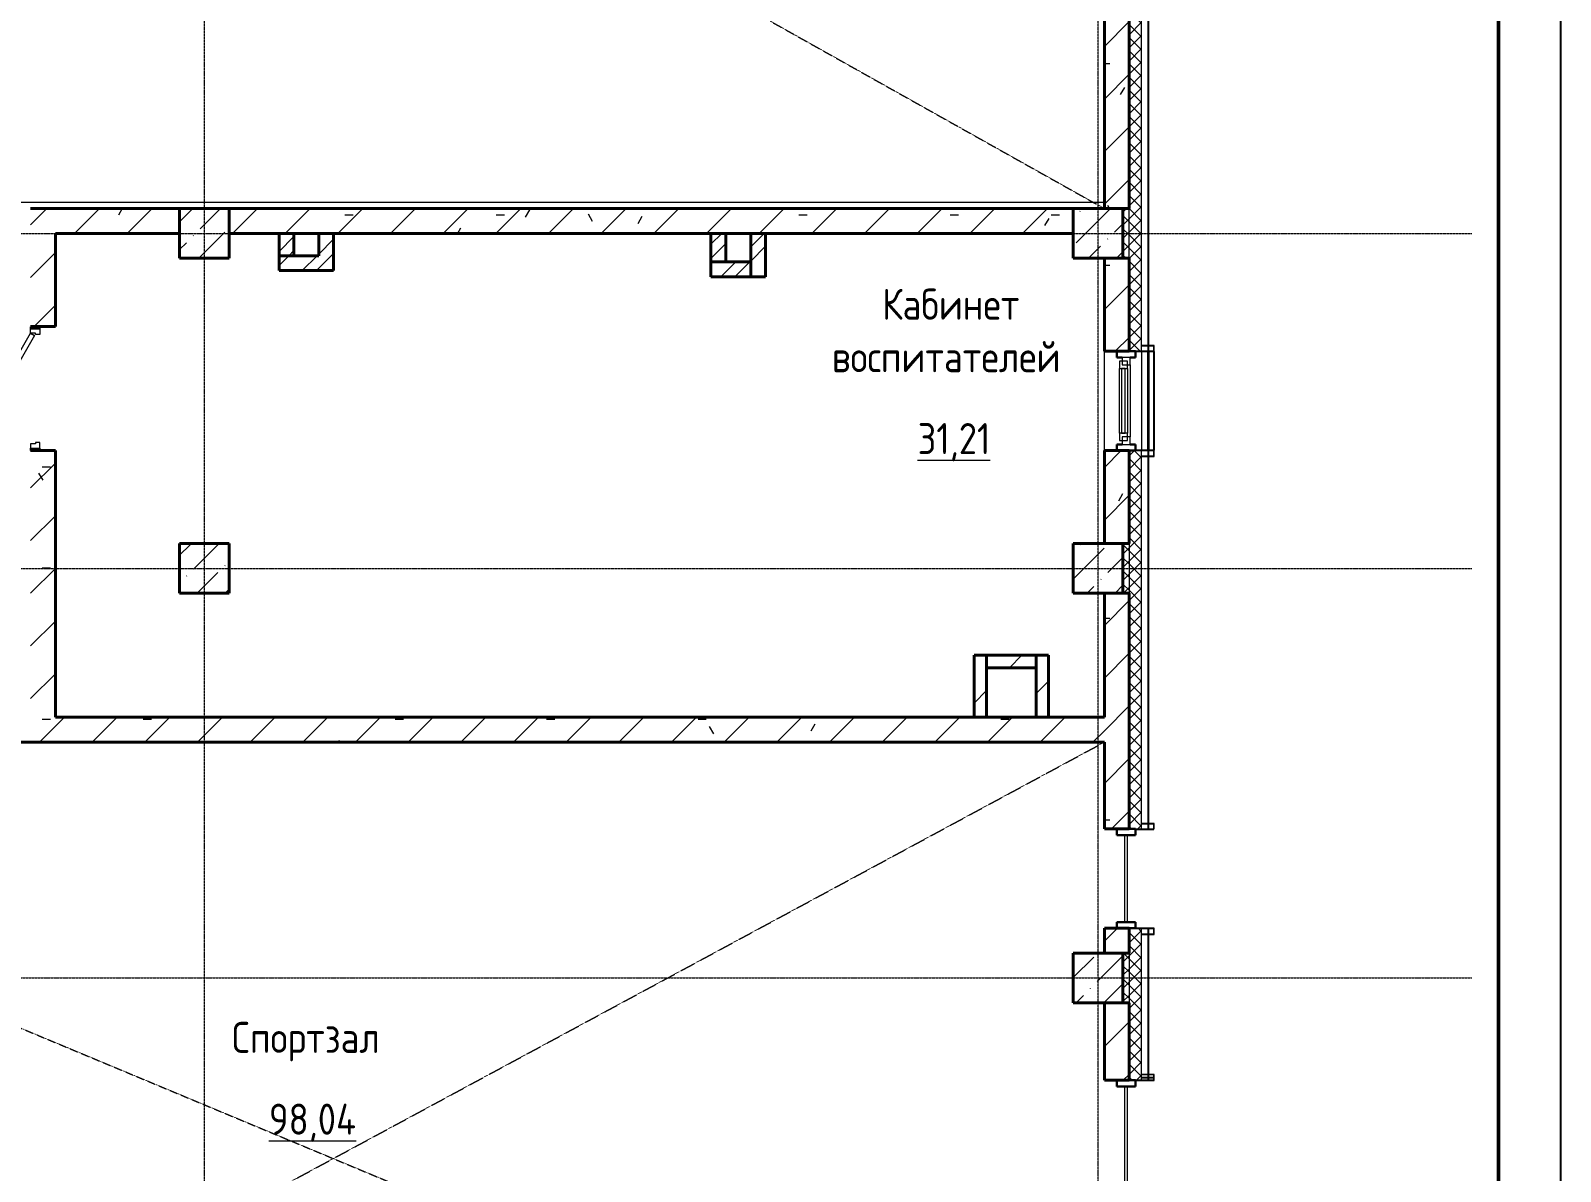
# Model space of a CAD drawing. Header units: millimetres. Extents: x 0 to 351840, y -132678 to 32417.
# Drawn here: x 337626 to 349950, y -104026 to -94831 of the extents above; entities that cross this region are included whole.
import ezdxf

# ---------------------------------------------------------------- set-up
doc = ezdxf.new("R2010")
doc.units = ezdxf.units.MM
for name, pattern in [('BI_линия_сетки', [25, 20, -2.5, 0, -2.5]), ('BI_невидимые', [5, 3, -2]), ('BI_штриховая_ш2_п1', [3, 2, -1])]:
    doc.linetypes.add(name, pattern=pattern)
for name, color, linetype, lineweight in [('KPSP-Рамка', 7, 'Continuous', 70), ('Витраж', 7, 'Continuous', 18), ('Двери', 7, 'Continuous', 18), ('Марки помещений', 7, 'Continuous', 20), ('Несущие колонны', 7, 'Continuous', 18), ('Окна', 7, 'Continuous', 18), ('Оси', 7, 'Continuous', 9), ('Панели витража', 7, 'Continuous', 9), ('Перекрытие', 7, 'Continuous', 18), ('Стены внутренние', 7, 'Continuous', 18), ('Стены наружные', 7, 'Continuous', 18), ('Стены несущие', 7, 'Continuous', 18), ('Стены отделка', 7, 'Continuous', 18)]:
    doc.layers.add(name, color=color, linetype=linetype, lineweight=lineweight)
doc.layers.add('Линии', color=7, linetype='Continuous', lineweight=9, true_color=0x00a600)
doc.styles.add('GOST Common_1', font='GOST Common.ttf', dxfattribs={"width": 0.9, "height": 250})
pattern_1 = [(0, (2e-10, 1e-10), (1625.6, 406.4), [67.056, -1152.144, 67.056, -1152.144, -6502.4]), (0, (2e-10, 1e-10), (1625.6, 406.4), [-2438.4, 67.056, -2371.344, 67.056, -1152.144, -2844.8]), (0, (2e-10, 1e-10), (1625.6, 406.4), [-6096, 67.056, -745.744, 67.056, -1964.944]), (120, (609.6, 203.2), (-1164.7527, 1204.611), [67.056, -1152.144, 67.056, -1152.144, -6502.4]), (120, (609.6, 203.2), (-1164.7527, 1204.611), [-2438.4, 67.056, -2371.344, 67.056, -1152.144, -2844.8]), (120, (609.6, 203.2), (-1164.7527, 1204.611), [-6096, 67.056, -745.744, 67.056, -1964.944]), (240, (812.8, 1016), (-460.8473, -1611.011), [67.056, -1152.144, 67.056, -1152.144, -6502.4]), (240, (812.8, 1016), (-460.8473, -1611.011), [-2438.4, 67.056, -2371.344, 67.056, -1152.144, -2844.8]), (240, (812.8, 1016), (-460.8473, -1611.011), [-6096, 67.056, -745.744, 67.056, -1964.944])]
pattern_2 = [(45, (2e-10, 1e-10), (-212.132, 212.132), [])]
pattern_3 = [(45, (2e-10, 1e-10), (-53.03301, 53.03301), []), (135, (2e-10, 1e-10), (-53.03301, -53.03301), [])]
pattern_4 = [(45, (2e-10, 1e-10), (-171.0739, 171.0739), []), (45, (114.05, 1e-10), (-171.0739, 171.0739), [])]

# ---------------------------------------------------------------- blocks, each defined once
blk = doc.blocks.new('*U84')
at = {"color": 7, "linetype": 'ByBlock', "lineweight": 25}
blk.add_lwpolyline([(594, 420), (594, 0), (0, 0), (0, 420)], close=True, dxfattribs=at)
at = {"color": 0, "linetype": 'ByBlock', "lineweight": 50}
blk.add_lwpolyline([(589, 415), (589, 5), (20, 5), (20, 415)], close=True, dxfattribs=at)
blk = doc.blocks.new('_временные_конструкции_колонны_монолитные_прямоугольная - _временная_конструкция_колонна_400x400-V25-02 Этаж__3_300___Отделочный_')
at = {"layer": 'Несущие колонны', "lineweight": 9}
h = blk.add_hatch(dxfattribs=at)
h.set_pattern_fill('FP_26', color=9, style=0, pattern_type=2)
h.set_pattern_definition([(45, (-40450, -19900), (84.19025, 308.69666), [396.875, -79.375, 3.353, -76.022])])
h.paths.add_polyline_path([(200, -200), (200, 200), (-200, 200), (-200, -200)])
at = {"layer": 'Несущие колонны', "color": 9, "lineweight": 40}
for p, q in [((200, 200), (-200, 200)), ((-200, 200), (-200, -200)), ((200, -200), (200, 200)), ((-200, -200), (200, -200))]:
    blk.add_line(p, q, dxfattribs=at)
blk = doc.blocks.new('_временные_конструкции_колонны_монолитные_прямоугольная - _временная_конструкция_колонна_400x400-V26-02 Этаж__3_300___Отделочный_')
at = {"layer": 'Несущие колонны', "lineweight": 9}
h = blk.add_hatch(dxfattribs=at)
h.set_pattern_fill('FP_27', color=9, style=0, pattern_type=2)
h.set_pattern_definition([(45, (-47650, -19900), (84.19025, 308.69666), [396.875, -79.375, 3.353, -76.022])])
h.paths.add_polyline_path([(200, -200), (200, 200), (-200, 200), (-200, -200)])
at = {"layer": 'Несущие колонны', "color": 9, "lineweight": 40}
for p, q in [((200, 200), (-200, 200)), ((-200, 200), (-200, -200)), ((200, -200), (200, 200)), ((-200, -200), (200, -200))]:
    blk.add_line(p, q, dxfattribs=at)
blk = doc.blocks.new('Прямоугольный импост - _импост_150х50-6351383-02 Этаж__3_300___Отделочный_')
at = {"layer": 'Витраж', "color": 9, "lineweight": 30}
for p, q in [((0, 75), (-50, 75)), ((-50, 75), (-50, -75)), ((0, -75), (0, 75)), ((-50, -75), (0, -75))]:
    blk.add_line(p, q, dxfattribs=at)
blk = doc.blocks.new('_Двери_Металлические_Однопольная_Техническая_1_3_4_8 - _дверь_ДМВ_2200-1010_Л Д-4_-5815335-02 Этаж__3_300___Отделочный_')
at = {"layer": 'Двери', "color": 9, "lineweight": 9}
for p, q in [((-220, 512), (-201, 545)), ((551, 67), (-220, 512)), ((-201, 545), (570, 100)), ((-320, 100), (-355, 100)), ((-355, 100), (-355, 25)), ((-355, 25), (-310, 25)), ((-320, 60), (-320, 100)), ((-310, 60), (-320, 60)), ((-310, 25), (-310, 60)), ((570, 100), (551, 67)), ((560, 60), (570, 60)), ((560, 25), (560, 60)), ((605, 25), (560, 25)), ((570, 100), (605, 100)), ((570, 60), (570, 100)), ((605, 100), (605, 25))]:
    blk.add_line(p, q, dxfattribs=at)
at = {"layer": 'Двери', "color": 9, "linetype": 'BI_невидимые', "lineweight": 9}
for p, q in [((-375, 25), (-375, 100)), ((-375, 100), (-355, 100)), ((-375, 25), (-375, 100)), ((-375, 100), (-355, 100)), ((-355, 25), (-375, 25)), ((-355, 25), (-375, 25)), ((-355, 100), (-355, 25)), ((-355, 100), (-355, 25)), ((605, 25), (605, 100)), ((605, 100), (625, 100)), ((605, 25), (605, 100)), ((605, 100), (625, 100)), ((625, 25), (605, 25)), ((625, 25), (605, 25)), ((625, 100), (625, 25)), ((625, 100), (625, 25))]:
    blk.add_line(p, q, dxfattribs=at)
blk = doc.blocks.new('_временные_конструкции_колонны_монолитные_прямоугольная - _временная_конструкция_колонна_400x400-V35-02 Этаж__3_300___Отделочный_')
at = {"layer": 'Несущие колонны', "lineweight": 9}
h = blk.add_hatch(dxfattribs=at)
h.set_pattern_fill('FP_40', color=9, style=0, pattern_type=2)
h.set_pattern_definition([(45, (-40450, -17200), (84.18955, 308.69595), [396.875, -79.375, 3.353, -76.022])])
h.paths.add_polyline_path([(200, -200), (200, 200), (-200, 200), (-200, -200)])
at = {"layer": 'Несущие колонны', "color": 9, "lineweight": 40}
for p, q in [((200, 200), (-200, 200)), ((-200, 200), (-200, -200)), ((200, -200), (200, 200)), ((-200, -200), (200, -200))]:
    blk.add_line(p, q, dxfattribs=at)
blk = doc.blocks.new('_временные_конструкции_колонны_монолитные_прямоугольная - _временная_конструкция_колонна_400x400-V36-02 Этаж__3_300___Отделочный_')
at = {"layer": 'Несущие колонны', "lineweight": 9}
h = blk.add_hatch(dxfattribs=at)
h.set_pattern_fill('FP_41', color=9, style=0, pattern_type=2)
h.set_pattern_definition([(45, (-47650, -17200), (84.18955, 308.69595), [396.875, -79.375, 3.353, -76.022])])
h.paths.add_polyline_path([(200, -200), (200, 200), (-200, 200), (-200, -200)])
at = {"layer": 'Несущие колонны', "color": 9, "lineweight": 40}
for p, q in [((200, 200), (-200, 200)), ((-200, 200), (-200, -200)), ((200, -200), (200, 200)), ((-200, -200), (200, -200))]:
    blk.add_line(p, q, dxfattribs=at)
blk = doc.blocks.new('Системная панель - _панель_витража_остекление_наружный-6449249-02 Этаж__3_300___Отделочный_')
at = {"layer": 'Панели витража', "color": 9}
for p, q in [((562.5, 12.5), (-562.5, 12.5)), ((-562.5, 12.5), (-562.5, -12.5)), ((562.5, -12.5), (562.5, 12.5)), ((-562.5, -12.5), (562.5, -12.5))]:
    blk.add_line(p, q, dxfattribs=at)
blk = doc.blocks.new('Системная панель - _панель_витража_остекление_наружный-6351386-02 Этаж__3_300___Отделочный_')
at = {"layer": 'Панели витража', "color": 9}
for p, q in [((350, 12.5), (-350, 12.5)), ((-350, 12.5), (-350, -12.5)), ((350, -12.5), (350, 12.5)), ((-350, -12.5), (350, -12.5))]:
    blk.add_line(p, q, dxfattribs=at)
blk = doc.blocks.new('Прямоугольный импост - _импост_150х50-6351384-02 Этаж__3_300___Отделочный_')
at = {"layer": 'Витраж', "color": 9, "lineweight": 30}
for p, q in [((-50, 75), (0, 75)), ((-50, -75), (-50, 75)), ((0, 75), (0, -75)), ((0, -75), (-50, -75))]:
    blk.add_line(p, q, dxfattribs=at)
blk = doc.blocks.new('_временные_конструкции_колонны_монолитные_прямоугольная - _временная_конструкция_колонна_400x400-V50-02 Этаж__3_300___Отделочный_')
at = {"layer": 'Несущие колонны', "lineweight": 9}
h = blk.add_hatch(dxfattribs=at)
h.set_pattern_fill('FP_46', color=9, style=0, pattern_type=2)
h.set_pattern_definition([(45, (-47650, -13900), (84.18955, 308.69595), [396.875, -79.375, 3.353, -76.022])])
h.paths.add_polyline_path([(200, -200), (200, 200), (-200, 200), (-200, -200)])
at = {"layer": 'Несущие колонны', "color": 9, "lineweight": 40}
for p, q in [((200, 200), (-200, 200)), ((-200, 200), (-200, -200)), ((200, -200), (200, 200)), ((-200, -200), (200, -200))]:
    blk.add_line(p, q, dxfattribs=at)
blk = doc.blocks.new('_окна_алюминиевые_одностворчатые_витражные - _окно_витражное_алюминиевое-6677944-02 Этаж__3_300___Отделочный_')
at = {"layer": 'Окна', "color": 9}
for p, q in [((-290, 32.5), (-350, 32.5)), ((-350, 32.5), (-350, -32.5)), ((-260, 12.5), (-320, 12.5)), ((-320, 12.5), (-320, -52.5)), ((-290, 32.5), (290, 32.5)), ((-290, -32.5), (-290, 32.5)), ((-260, 12.5), (260, 12.5)), ((-260, -52.5), (-260, 12.5)), ((320, 12.5), (260, 12.5)), ((260, 12.5), (260, -52.5)), ((350, 32.5), (290, 32.5)), ((290, 32.5), (290, -32.5)), ((320, -52.5), (320, 12.5)), ((350, -32.5), (350, 32.5)), ((-350, -32.5), (-290, -32.5)), ((-320, -52.5), (-260, -52.5)), ((260, -7.5), (-260, -7.5)), ((-260, -7.5), (-260, -37.5)), ((-260, -37.5), (260, -37.5)), ((260, -52.5), (-260, -52.5)), ((260, -37.5), (260, -7.5)), ((260, -52.5), (320, -52.5)), ((290, -32.5), (350, -32.5))]:
    blk.add_line(p, q, dxfattribs=at)
blk = doc.blocks.new('Прямоугольный импост - _импост_150х50-6677947-02 Этаж__3_300___Отделочный_')
at = {"layer": 'Витраж', "color": 9, "lineweight": 30}
for p, q in [((-50, 75), (0, 75)), ((-50, 32.5), (-50, 75)), ((0, 75), (0, -75)), ((-50, -75), (-50, -32.5)), ((0, -75), (-50, -75))]:
    blk.add_line(p, q, dxfattribs=at)
blk = doc.blocks.new('Прямоугольный импост - _импост_150х50-6677953-02 Этаж__3_300___Отделочный_')
at = {"layer": 'Витраж', "color": 9, "lineweight": 30}
for p, q in [((0, 75), (-50, 75)), ((-50, 75), (-50, 32.5)), ((0, -75), (0, 75)), ((-50, -32.5), (-50, -75)), ((-50, -75), (0, -75))]:
    blk.add_line(p, q, dxfattribs=at)
blk = doc.blocks.new('A$C6dd5c291')
at = {"layer": 'Стены внутренние', "lineweight": 9}
h = blk.add_hatch(dxfattribs=at)
h.set_pattern_fill('FP_33', color=9, style=0, pattern_type=2)
h.set_pattern_definition(pattern_1)
h.paths.add_polyline_path([(40250, 19900), (40250, 20100), (39050, 20100), (39050, 19900), (39250, 19900)])
h = blk.add_hatch(dxfattribs=at)
h.set_pattern_fill('FP_34', color=9, style=0, pattern_type=2)
h.set_pattern_definition(pattern_2)
h.paths.add_polyline_path([(40250, 19900), (40250, 20100), (39050, 20100), (39050, 19900), (39250, 19900)])
h = blk.add_hatch(dxfattribs=at)
h.set_pattern_fill('FP_33', color=9, style=0, pattern_type=2)
h.set_pattern_definition(pattern_1)
h.paths.add_polyline_path([(47450, 19900), (47450, 20100), (40650, 20100), (40650, 19900), (45726.2, 19900)])
h = blk.add_hatch(dxfattribs=at)
h.set_pattern_fill('FP_34', color=9, style=0, pattern_type=2)
h.set_pattern_definition(pattern_2)
h.paths.add_polyline_path([(47450, 19900), (47450, 20100), (40650, 20100), (40650, 19900), (45726.2, 19900)])
h = blk.add_hatch(dxfattribs=at)
h.set_pattern_fill('FP_33', color=9, style=0, pattern_type=2)
h.set_pattern_definition(pattern_1)
h.paths.add_polyline_path([(39250, 16000), (39250, 18150), (39050, 18150), (39050, 16000)])
h.paths.add_polyline_path([(39250, 19150), (39250, 19900), (39050, 19900), (39050, 19150)])
h = blk.add_hatch(dxfattribs=at)
h.set_pattern_fill('FP_34', color=9, style=0, pattern_type=2)
h.set_pattern_definition(pattern_2)
h.paths.add_polyline_path([(39250, 16000), (39250, 18150), (39050, 18150), (39050, 16000)])
h.paths.add_polyline_path([(39250, 19150), (39250, 19900), (39050, 19900), (39050, 19150)])
h = blk.add_hatch(dxfattribs=at)
h.set_pattern_fill('FP_35', color=9, style=0, pattern_type=2)
h.set_pattern_definition(pattern_4)
h.paths.add_polyline_path([(41171.5, 19720), (41171.5, 19900), (41051.5, 19900), (41051.5, 19720)])
h = blk.add_hatch(dxfattribs=at)
h.set_pattern_fill('FP_35', color=9, style=0, pattern_type=2)
h.set_pattern_definition(pattern_4)
h.paths.add_polyline_path([(41442.7, 19600), (41491.5, 19600), (41491.5, 19900), (41371.5, 19900), (41371.5, 19600)])
h = blk.add_hatch(dxfattribs=at)
h.set_pattern_fill('FP_35', color=9, style=0, pattern_type=2)
h.set_pattern_definition(pattern_4)
h.paths.add_polyline_path([(44651, 19670), (44651, 19900), (44531, 19900), (44531, 19670)])
h = blk.add_hatch(dxfattribs=at)
h.set_pattern_fill('FP_35', color=9, style=0, pattern_type=2)
h.set_pattern_definition(pattern_4)
h.paths.add_polyline_path([(44971, 19550), (44971, 19900), (44851, 19900), (44851, 19550)])
h = blk.add_hatch(dxfattribs=at)
h.set_pattern_fill('FP_35', color=9, style=0, pattern_type=2)
h.set_pattern_definition(pattern_4)
h.paths.add_polyline_path([(41371.5, 19600), (41371.5, 19720), (41051.5, 19720), (41051.5, 19600)])
h = blk.add_hatch(dxfattribs=at)
h.set_pattern_fill('FP_35', color=9, style=0, pattern_type=2)
h.set_pattern_definition(pattern_4)
h.paths.add_polyline_path([(44531, 19550), (44851, 19550), (44851, 19670), (44531, 19670)])
h = blk.add_hatch(dxfattribs=at)
h.set_pattern_fill('FP_34', color=9, style=0, pattern_type=2)
h.set_pattern_definition(pattern_2)
h.paths.add_polyline_path([(46750.1, 16000), (46750.1, 16500), (46650.1, 16500), (46650.1, 16000)])
h = blk.add_hatch(dxfattribs=at)
h.set_pattern_fill('FP_34', color=9, style=0, pattern_type=2)
h.set_pattern_definition(pattern_2)
h.paths.add_polyline_path([(47150.1, 16400), (47150.1, 16500), (46750.1, 16500), (46750.1, 16400)])
h = blk.add_hatch(dxfattribs=at)
h.set_pattern_fill('FP_33', color=9, style=0, pattern_type=2)
h.set_pattern_definition(pattern_1)
h.paths.add_polyline_path([(47250.1, 16000), (47250.1, 16500), (47150.1, 16500), (47150.1, 16000)])
h = blk.add_hatch(dxfattribs=at)
h.set_pattern_fill('FP_34', color=9, style=0, pattern_type=2)
h.set_pattern_definition(pattern_2)
h.paths.add_polyline_path([(47250.1, 16000), (47250.1, 16500), (47150.1, 16500), (47150.1, 16000)])
h = blk.add_hatch(dxfattribs=at)
h.set_pattern_fill('FP_33', color=9, style=0, pattern_type=2)
h.set_pattern_definition(pattern_1)
h.paths.add_polyline_path([(47700, 15800), (47700, 16000), (38650, 16000), (38650, 15800), (45726.2, 15800)])
h.paths.add_polyline_path([(33450, 15800), (33450, 16000), (33250, 16000), (33250, 15800)])
h = blk.add_hatch(dxfattribs=at)
h.set_pattern_fill('FP_34', color=9, style=0, pattern_type=2)
h.set_pattern_definition(pattern_2)
h.paths.add_polyline_path([(47700, 15800), (47700, 16000), (38650, 16000), (38650, 15800), (45726.2, 15800)])
h.paths.add_polyline_path([(33450, 15800), (33450, 16000), (33250, 16000), (33250, 15800)])
at = {"layer": 'Стены наружные'}
h = blk.add_hatch(color=9, dxfattribs=at)
h.paths.add_polyline_path([(48058, 3052.5), (48058, 4875), (48050, 4875), (48050, 3052.5)])
h.paths.add_polyline_path([(48050, 6875), (48058, 6875), (48058, 8100), (48050, 8100)])
h.paths.add_polyline_path([(48058, 9450), (48058, 11075), (48050, 11075), (48050, 9450)])
h.paths.add_polyline_path([(48050, 13075), (48058, 13075), (48058, 14300), (48050, 14300), (48050, 14285.4)])
h.paths.add_polyline_path([(48050, 15100), (48058, 15100), (48058, 18150), (48050, 18150), (48050, 16853.4)])
h.paths.add_polyline_path([(48058, 18950), (48058, 28708), (48050, 28708), (48050, 18950)])
at = {"layer": 'Стены наружные', "lineweight": 9}
h = blk.add_hatch(dxfattribs=at)
h.set_pattern_fill('FP_42', color=9, style=0, pattern_type=2)
h.set_pattern_definition(pattern_3)
h.paths.add_polyline_path([(48000, 3050), (48000, 4875), (47900, 4875), (47900, 3050)])
h.paths.add_polyline_path([(47900, 6875), (48000, 6875), (48000, 8100), (47900, 8100), (47900, 7700)])
h.paths.add_polyline_path([(48000, 9450), (48000, 11075), (47900, 11075), (47900, 9450)])
h.paths.add_polyline_path([(47900, 13075), (48000, 13075), (48000, 14300), (47900, 14300), (47900, 13700)])
h.paths.add_polyline_path([(47900, 15100), (48000, 15100), (48000, 18150), (47900, 18150), (47900, 16853.4)])
h.paths.add_polyline_path([(48000, 18950), (48000, 28550), (47900, 28550), (47900, 18950)])
h = blk.add_hatch(dxfattribs=at)
h.set_pattern_fill('FP_33', color=9, style=0, pattern_type=2)
h.set_pattern_definition(pattern_1)
h.paths.add_polyline_path([(47700, 20100), (47900, 20100), (47900, 28100), (47700, 28100), (47700, 21989.3)])
h = blk.add_hatch(dxfattribs=at)
h.set_pattern_fill('FP_34', color=9, style=0, pattern_type=2)
h.set_pattern_definition(pattern_2)
h.paths.add_polyline_path([(47700, 20100), (47900, 20100), (47900, 28100), (47700, 28100), (47700, 21989.3)])
h = blk.add_hatch(dxfattribs=at)
h.set_pattern_fill('FP_42', color=9, style=0, pattern_type=2)
h.set_pattern_definition(pattern_3)
h.paths.add_polyline_path([(47900, 19700), (47900, 20100), (47850, 20100), (47850, 19700)])
h = blk.add_hatch(dxfattribs=at)
h.set_pattern_fill('FP_33', color=9, style=0, pattern_type=2)
h.set_pattern_definition(pattern_1)
h.paths.add_polyline_path([(47700, 17400), (47900, 17400), (47900, 18150), (47700, 18150)])
h.paths.add_polyline_path([(47868, 18950), (47900, 18950), (47900, 19700), (47700, 19700), (47700, 18950)])
h = blk.add_hatch(dxfattribs=at)
h.set_pattern_fill('FP_34', color=9, style=0, pattern_type=2)
h.set_pattern_definition(pattern_2)
h.paths.add_polyline_path([(47700, 17400), (47900, 17400), (47900, 18150), (47700, 18150)])
h.paths.add_polyline_path([(47868, 18950), (47900, 18950), (47900, 19700), (47700, 19700), (47700, 18950)])
at = {"layer": 'Стены наружные'}
for points in [[(48099.5, 18995), (48099.5, 18997.5), (48000, 18997.5), (48000, 18995)], [(48099.5, 18947.5), (48099.5, 18950), (47950, 18950), (47950, 18947.5)], [(48099.5, 18150), (48099.5, 18152.5), (47950, 18152.5), (47950, 18150)], [(48099.5, 18102.5), (48099.5, 18105), (48000, 18105), (48000, 18102.5)], [(48099.5, 15095), (48099.5, 15097.5), (47950, 15097.5), (47950, 15095)], [(48099.5, 15142.5), (48099.5, 15145), (48000, 15145), (48000, 15142.5)], [(48099.5, 14297.5), (48099.5, 14300), (47950, 14300), (47950, 14297.5)], [(48099.5, 14250), (48099.5, 14252.5), (48000, 14252.5), (48000, 14250)], [(48099.5, 13072.5), (48099.5, 13075), (47950, 13075), (47950, 13072.5)], [(48099.5, 13120), (48099.5, 13122.5), (48000, 13122.5), (48000, 13120)], [(48099.5, 13095), (48099.5, 13097.5), (48000, 13097.5), (48000, 13095)]]:
    blk.add_hatch(color=9, dxfattribs=at).paths.add_polyline_path(points)
h = blk.add_hatch(color=9, dxfattribs=at)
h.paths.add_polyline_path([(48102, 18102.5), (48102, 18152.5), (48099.5, 18152.5), (48099.5, 18102.5)])
h.paths.add_polyline_path([(48099.5, 18947.5), (48102, 18947.5), (48102, 18997.5), (48099.5, 18997.5)])
at = {"layer": 'Стены наружные', "lineweight": 9}
h = blk.add_hatch(dxfattribs=at)
h.set_pattern_fill('FP_42', color=9, style=0, pattern_type=2)
h.set_pattern_definition(pattern_3)
h.paths.add_polyline_path([(47850, 17000), (47900, 17000), (47900, 17400), (47850, 17400)])
h = blk.add_hatch(dxfattribs=at)
h.set_pattern_fill('FP_33', color=9, style=0, pattern_type=2)
h.set_pattern_definition(pattern_1)
h.paths.add_polyline_path([(47700, 14100), (47900, 14100), (47900, 14300), (47700, 14300), (47700, 14285.4)])
h.paths.add_polyline_path([(47900, 15100), (47900, 17000), (47700, 17000), (47700, 15100)])
h = blk.add_hatch(dxfattribs=at)
h.set_pattern_fill('FP_34', color=9, style=0, pattern_type=2)
h.set_pattern_definition(pattern_2)
h.paths.add_polyline_path([(47700, 14100), (47900, 14100), (47900, 14300), (47700, 14300), (47700, 14285.4)])
h.paths.add_polyline_path([(47900, 15100), (47900, 17000), (47700, 17000), (47700, 15100)])
at = {"layer": 'Стены наружные'}
h = blk.add_hatch(color=9, dxfattribs=at)
h.paths.add_polyline_path([(48102, 14250), (48102, 14300), (48099.5, 14300), (48099.5, 14250)])
h.paths.add_polyline_path([(48102, 15100), (48102, 15145), (48099.5, 15145), (48099.5, 15100)])
at = {"layer": 'Стены наружные', "lineweight": 9}
h = blk.add_hatch(dxfattribs=at)
h.set_pattern_fill('FP_42', color=9, style=0, pattern_type=2)
h.set_pattern_definition(pattern_3)
h.paths.add_polyline_path([(47900, 13700), (47900, 14100), (47850, 14100), (47850, 13700)])
h = blk.add_hatch(dxfattribs=at)
h.set_pattern_fill('FP_33', color=9, style=0, pattern_type=2)
h.set_pattern_definition(pattern_1)
h.paths.add_polyline_path([(47700, 9850), (47900, 9850), (47900, 11075), (47700, 11075)])
h.paths.add_polyline_path([(47850, 13075), (47900, 13075), (47900, 13700), (47700, 13700), (47700, 13075)])
h = blk.add_hatch(dxfattribs=at)
h.set_pattern_fill('FP_34', color=9, style=0, pattern_type=2)
h.set_pattern_definition(pattern_2)
h.paths.add_polyline_path([(47700, 9850), (47900, 9850), (47900, 11075), (47700, 11075)])
h.paths.add_polyline_path([(47850, 13075), (47900, 13075), (47900, 13700), (47700, 13700), (47700, 13075)])
at = {"layer": 'Стены наружные'}
h = blk.add_hatch(color=9, dxfattribs=at)
h.paths.add_polyline_path([(48099.5, 11027.5), (48102, 11027.5), (48102, 11077.5), (48099.5, 11077.5)])
h.paths.add_polyline_path([(48102, 13072.5), (48102, 13122.5), (48099.5, 13122.5), (48099.5, 13072.5)])
at = {"layer": 'Линии', "color": 9, "linetype": 'BI_штриховая_ш2_п1'}
for p, q in [((33450, 28100), (47700, 20100)), ((33450, 8100), (47700, 15800)), ((33450, 15800), (47700, 9850))]:
    blk.add_line(p, q, dxfattribs=at)
at = {"layer": 'Оси', "color": 9, "linetype": 'BI_линия_сетки'}
for p, q in [((40450, -3558.5), (40450, 30190.3)), ((47650, -3558.5), (47650, 30190.3)), ((-4915.7, 19900), (50661.2, 19900)), ((-4915.7, 17200), (50661.2, 17200)), ((-4915.7, 13900), (50661.2, 13900))]:
    blk.add_line(p, q, dxfattribs=at)
at = {"layer": 'Перекрытие', "color": 9, "lineweight": 9}
blk.add_line((47700, 20150), (33200, 20150), dxfattribs=at)
at = {"layer": 'Стены наружные', "color": 9}
for p, q in [((47700, 18150), (47700, 18950)), ((48000, 18947.5), (48000, 18152.5)), ((48050, 18152.5), (48050, 18947.5)), ((48058, 18947.5), (48058, 18152.5)), ((48099.5, 18152.5), (48099.5, 18947.5)), ((48102, 18947.5), (48102, 18152.5))]:
    blk.add_line(p, q, dxfattribs=at)
at = {"layer": 'Стены несущие', "color": 9, "lineweight": 40}
for p, q in [((47700, 28100), (47700, 20100)), ((47900, 20100), (47900, 28100)), ((40250, 20100), (39050, 20100)), ((47450, 20100), (40650, 20100)), ((47850, 20100), (47900, 20100)), ((39250, 19900), (40250, 19900)), ((39250, 19150), (39250, 19900)), ((40650, 19900), (47450, 19900)), ((41051.5, 19900), (41051.5, 19600)), ((41171.5, 19720), (41171.5, 19900)), ((41371.5, 19900), (41371.5, 19720)), ((41491.5, 19600), (41491.5, 19900)), ((44531, 19900), (44531, 19550)), ((44651, 19670), (44651, 19900)), ((44851, 19900), (44851, 19550)), ((44971, 19550), (44971, 19900)), ((41051.5, 19720), (41371.5, 19720)), ((41051.5, 19600), (41491.5, 19600)), ((44531, 19670), (44851, 19670)), ((47700, 19700), (47700, 18950)), ((47900, 19700), (47850, 19700)), ((47900, 18950), (47900, 19700)), ((44531, 19550), (44971, 19550)), ((39050, 19150), (39250, 19150)), ((47700, 18950), (47900, 18950)), ((39250, 18150), (39050, 18150)), ((39250, 16000), (39250, 18150)), ((47700, 18150), (47700, 17400)), ((47900, 18150), (47700, 18150)), ((47900, 17400), (47900, 18150)), ((47850, 17400), (47900, 17400)), ((47700, 17000), (47700, 16000)), ((47900, 17000), (47850, 17000)), ((47900, 15100), (47900, 17000)), ((47250.1, 16500), (46650.1, 16500)), ((46650.1, 16500), (46650.1, 16000)), ((46750.1, 16000), (46750.1, 16500)), ((46750.1, 16400), (47150.1, 16400)), ((47150.1, 16500), (47150.1, 16000)), ((47250.1, 16000), (47250.1, 16500)), ((47700, 16000), (39250, 16000)), ((47150.1, 16000), (47250.1, 16000)), ((38650, 15800), (47700, 15800)), ((47700, 15800), (47700, 15100)), ((47700, 15100), (47900, 15100)), ((47900, 14300), (47700, 14300)), ((47700, 14300), (47700, 14100)), ((47900, 14100), (47900, 14300)), ((47850, 14100), (47900, 14100)), ((47700, 13700), (47700, 13075)), ((47900, 13700), (47850, 13700)), ((47900, 13075), (47900, 13700)), ((47700, 13075), (47900, 13075))]:
    blk.add_line(p, q, dxfattribs=at)
at = {"layer": 'Стены отделка', "color": 9, "lineweight": 9}
for p, q in [((48000, 18950), (48000, 28650)), ((48050, 28700), (48050, 18950)), ((48058, 18950), (48058, 28708)), ((47900, 19700), (47900, 28100)), ((47900, 20100), (47850, 20100)), ((48102, 18997.5), (48000, 18997.5)), ((48000, 18995), (48099.5, 18995)), ((48099.5, 18947.5), (48099.5, 18997.5)), ((48102, 18947.5), (48102, 18997.5)), ((48099.5, 18950), (47900, 18950)), ((47950, 18950), (47950, 18947.5)), ((47950, 18947.5), (48102, 18947.5)), ((47900, 18150), (48099.5, 18150)), ((48102, 18152.5), (47950, 18152.5)), ((47950, 18152.5), (47950, 18150)), ((48000, 15100), (48000, 18150)), ((48050, 18150), (48050, 15100)), ((48058, 15100), (48058, 18150)), ((48099.5, 18102.5), (48099.5, 18152.5)), ((48102, 18102.5), (48102, 18152.5)), ((48099.5, 18105), (48000, 18105)), ((48000, 18102.5), (48102, 18102.5)), ((47900, 17400), (47900, 17000)), ((47900, 15100), (48000, 15100)), ((48099.5, 15097.5), (47950, 15097.5)), ((47950, 15097.5), (47950, 15095)), ((47950, 15095), (48099.5, 15095)), ((48102, 15145), (48000, 15145)), ((48000, 15142.5), (48099.5, 15142.5)), ((48050, 15100), (48058, 15100)), ((48099.5, 15100), (48099.5, 15145)), ((48099.5, 15100), (48102, 15100)), ((48099.5, 15095), (48099.5, 15097.5)), ((48102, 15100), (48102, 15145)), ((48102, 14300), (47900, 14300)), ((47950, 14300), (47950, 14297.5)), ((47950, 14297.5), (48099.5, 14297.5)), ((48000, 13075), (48000, 14300)), ((48050, 14300), (48050, 13075)), ((48058, 13075), (48058, 14300)), ((48099.5, 14252.5), (48099.5, 14300)), ((48102, 14250), (48102, 14300)), ((48099.5, 14252.5), (48000, 14252.5)), ((48000, 14250), (48102, 14250)), ((48099.5, 14250), (48099.5, 14252.5)), ((47900, 14100), (47900, 13700)), ((48099.5, 13075), (47900, 13075)), ((47950, 13075), (47950, 13072.5)), ((47950, 13072.5), (48102, 13072.5)), ((48102, 13122.5), (48000, 13122.5)), ((48000, 13120), (48099.5, 13120)), ((48099.5, 13097.5), (48000, 13097.5)), ((48000, 13095), (48099.5, 13095)), ((48099.5, 13072.5), (48099.5, 13122.5)), ((48102, 13072.5), (48102, 13122.5))]:
    blk.add_line(p, q, dxfattribs=at)
at = {"layer": 'Витраж', "color": 9, "rotation": 90}
for name, p in [('Прямоугольный импост - _импост_150х50-6677953-02 Этаж__3_300___Отделочный_', (47875, 18950)), ('Прямоугольный импост - _импост_150х50-6351383-02 Этаж__3_300___Отделочный_', (47875, 15100)), ('Прямоугольный импост - _импост_150х50-6351383-02 Этаж__3_300___Отделочный_', (47875, 13075))]:
    blk.add_blockref(name, p, dxfattribs=at)
at = {"layer": 'Витраж', "color": 9, "extrusion": (0, 0, -1), "rotation": 270}
for name, p in [('Прямоугольный импост - _импост_150х50-6677947-02 Этаж__3_300___Отделочный_', (-47875, 18150)), ('Прямоугольный импост - _импост_150х50-6351384-02 Этаж__3_300___Отделочный_', (-47875, 14300))]:
    blk.add_blockref(name, p, dxfattribs=at)
at = {"layer": 'Двери', "color": 9, "rotation": 90}
blk.add_blockref('_Двери_Металлические_Однопольная_Техническая_1_3_4_8 - _дверь_ДМВ_2200-1010_Л Д-4_-5815335-02 Этаж__3_300___Отделочный_', (39150, 18525), dxfattribs=at)
at = {"layer": 'Несущие колонны', "color": 9}
for name, p in [('_временные_конструкции_колонны_монолитные_прямоугольная - _временная_конструкция_колонна_400x400-V25-02 Этаж__3_300___Отделочный_', (40450, 19900)), ('_временные_конструкции_колонны_монолитные_прямоугольная - _временная_конструкция_колонна_400x400-V26-02 Этаж__3_300___Отделочный_', (47650, 19900)), ('_временные_конструкции_колонны_монолитные_прямоугольная - _временная_конструкция_колонна_400x400-V35-02 Этаж__3_300___Отделочный_', (40450, 17200)), ('_временные_конструкции_колонны_монолитные_прямоугольная - _временная_конструкция_колонна_400x400-V36-02 Этаж__3_300___Отделочный_', (47650, 17200)), ('_временные_конструкции_колонны_монолитные_прямоугольная - _временная_конструкция_колонна_400x400-V50-02 Этаж__3_300___Отделочный_', (47650, 13900))]:
    blk.add_blockref(name, p, dxfattribs=at)
at = {"layer": 'Окна', "color": 9, "rotation": 270}
blk.add_blockref('_окна_алюминиевые_одностворчатые_витражные - _окно_витражное_алюминиевое-6677944-02 Этаж__3_300___Отделочный_', (47875, 18550), dxfattribs=at)
at = {"layer": 'Панели витража', "color": 9, "rotation": 270}
for name, p in [('Системная панель - _панель_витража_остекление_наружный-6351386-02 Этаж__3_300___Отделочный_', (47875, 14700)), ('Системная панель - _панель_витража_остекление_наружный-6449249-02 Этаж__3_300___Отделочный_', (47875, 12462.5))]:
    blk.add_blockref(name, p, dxfattribs=at)
at = {"layer": 'Марки помещений', "color": 9, "lineweight": 9, "char_height": 250, "attachment_point": 1, "style": 'GOST Common_1'}
for s, insert, width in [('Кабинет', (45909.8, 19454.5), 1457.468), ('воспитателей', (45505, 19031.2), 2431.518), ('\\L31,21', (46195.8, 18371.4), 757.595), ('Спортзал', (40673.1, 13545.2), 1616.202), ('\\L98,04', (40970.6, 12886.2), 894.683)]:
    blk.add_mtext(s, dxfattribs=dict(at, insert=insert, width=width))

msp = doc.modelspace()

# ---------------------------------------------------------------- block references
msp.add_blockref('A$C6dd5c291', (298576, -116366))
at = {"layer": 'KPSP-Рамка', "xscale": 100, "yscale": 100, "zscale": 100}
msp.add_blockref('*U84', (290550, -127637), dxfattribs=at)

doc.saveas('drawing.dxf')
